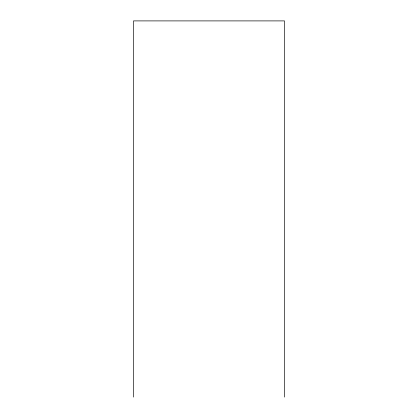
<?xml version="1.0" encoding="UTF-8"?>
<svg xmlns="http://www.w3.org/2000/svg" width="418" height="418" viewBox="0 0 418 418"><rect width="100%" height="100%" fill="white"/><g stroke="black" fill="none" stroke-linecap="round" stroke-linejoin="round"><path stroke-width="0.63" d="M284.506 397.1L284.506 20.9L133.494 20.9L133.494 397.1"/></g></svg>
